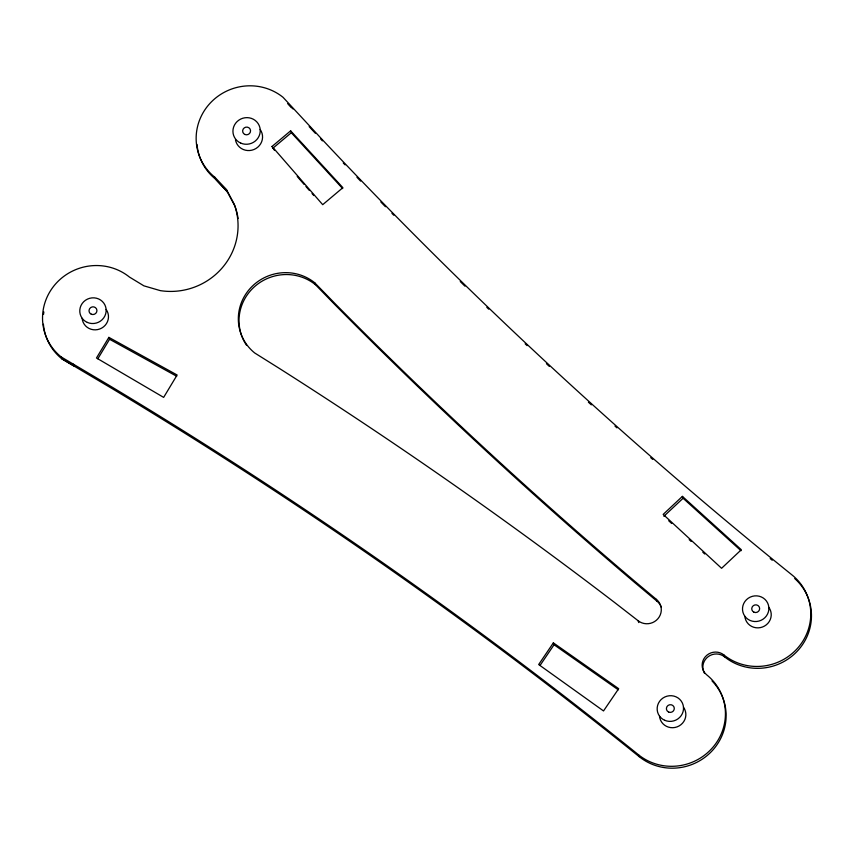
<?xml version="1.0" encoding="UTF-8"?>
<svg xmlns="http://www.w3.org/2000/svg" width="854" height="854" viewBox="0 0 854 854"><rect width="100%" height="100%" fill="white"/><g stroke="black" fill="none" stroke-linecap="round" stroke-linejoin="round"><path stroke-width="1.28" d="M108.874 337.373L96.481 357.986L163.648 397.388L177.13 375.002L108.874 337.373L109.568 339.262L176.671 376.251M97.826 358.787L109.568 339.262M553.36 642.87L538.671 664.54L603.522 710.944L618.68 688.687L553.36 642.87L554.054 644.77L618.285 689.818M540.102 665.351L554.054 644.77M682.399 496.377L663.174 514.396L721.587 568.294L741.315 549.73L682.399 496.377L683.093 498.266L741.026 550.734M663.868 516.286L683.093 498.266M272.042 146.461L290.627 130.833L342.881 187.677L322.705 204.682L272.042 146.461L274.486 150.357M272.736 148.35L291.321 132.722L290.627 130.833M638.525 754.797A52.969 51.24 -20.2 0 0 712.909 747.282A52.969 51.24 -20.2 0 0 706.802 674.916A13.248 12.81 -20.2 0 1 705.276 656.822A13.248 12.81 -20.2 0 1 723.872 654.943A52.969 51.24 -20.2 0 0 798.255 647.428A52.969 51.24 -20.2 0 0 792.149 575.062A4853.677 4694.812 -20.2 0 1 322.588 139.928L283.048 97.313A52.969 51.24 -20.2 0 0 208.675 104.828A52.969 51.24 -20.2 0 0 214.77 177.194L226.342 189.385L234.209 204.159A66.217 64.05 -20.2 0 1 160.296 290.627L143.899 285.844L129.434 277.048A52.969 51.24 -20.2 0 0 55.051 284.563A52.969 51.24 -20.2 0 0 61.157 356.929L111.575 386.809A4853.677 4694.812 -20.2 0 1 638.525 754.797L639.23 756.687A52.969 51.24 -20.2 0 0 711.499 751.488A52.969 51.24 -20.2 0 0 712.033 680.937M638.76 622.577L638.066 620.687L614.997 602.796A4853.677 4694.812 -20.2 0 0 279.504 368.522L254.695 352.969A46.554 45.038 -20.2 0 1 249.336 289.367A46.554 45.038 -20.2 0 1 314.699 282.759L335.014 303.576A4853.677 4694.812 -20.2 0 0 633.967 580.603L656.32 599.327L657.014 601.216A14.166 13.696 -20.2 0 1 661.177 606.981M657.014 601.216L634.661 582.492A4853.677 4694.812 -20.2 0 1 335.707 305.476L315.404 284.66L314.699 282.759M668.735 520.78L671.65 523.47M689.178 539.643L691.121 541.436M702.81 552.218L704.753 554.011M287.958 103.644L292.997 108.96M288.076 103.878L291.545 107.604M309.159 126.605L315.339 133.267M320.634 138.967L322.396 140.878M291.321 132.722L342.678 188.595M297.203 176.458L304.184 184.485M305.935 186.492L309.426 190.506M312.052 193.527L313.792 195.534M723.872 654.943L724.566 656.833A13.248 12.81 -20.2 0 0 704.571 673.432M226.684 190.036L227.377 191.926L215.475 179.084A52.969 51.24 -20.2 0 1 197.018 144.454M214.77 177.194L215.475 179.084L227.036 191.285L234.903 206.049A66.217 64.05 -20.2 0 1 238.095 218.549M73.305 364.135L73.999 366.024L61.851 358.829A52.969 51.24 -20.2 0 1 43.394 324.2M61.157 356.929L61.851 358.829L112.28 388.709A4853.677 4694.812 -20.2 0 1 639.23 756.687M794.711 578.532A52.969 51.24 -20.2 0 1 798.127 650.257A52.969 51.24 -20.2 0 1 724.566 656.833M772.24 560.245A4853.677 4694.812 -20.2 0 1 770.191 558.569M652.712 459.399A4853.677 4694.812 -20.2 0 1 650.716 457.659M616.951 427.854A4853.677 4694.812 -20.2 0 1 614.976 426.093M591.331 404.86A4853.677 4694.812 -20.2 0 1 588.395 402.191M549.357 366.409A4853.677 4694.812 -20.2 0 1 546.443 363.708M527.099 345.635A4853.677 4694.812 -20.2 0 1 525.167 343.82M488.734 309.18A4853.677 4694.812 -20.2 0 1 486.823 307.344M464.971 286.175A4853.677 4694.812 -20.2 0 1 460.242 281.553M393.779 215.229A4853.677 4694.812 -20.2 0 1 391.933 213.34M385.453 206.721A4853.677 4694.812 -20.2 0 1 380.841 201.992M360.612 181.101A4853.677 4694.812 -20.2 0 1 356.951 177.29M345.08 164.865A4853.677 4694.812 -20.2 0 1 343.255 162.954M246.518 345.219A46.554 45.038 -20.2 0 1 242.194 337.116M241.725 335.91A46.554 45.038 -20.2 0 1 258.997 283.144A46.554 45.038 -20.2 0 1 315.404 284.66M43.533 314.4A52.969 51.24 -20.2 0 1 43.864 311.966M656.32 599.327A14.166 13.696 -20.2 0 1 657.954 618.68A14.166 13.696 -20.2 0 1 638.066 620.687M768.835 607.365A13.248 12.81 -20.2 0 1 750.047 620.431A13.248 12.81 -20.2 0 1 748.179 598.28A13.248 12.81 -20.2 0 1 768.835 607.365A13.248 12.81 -20.2 0 1 762.451 627.017A13.248 12.81 -20.2 0 1 744.859 616.332M683.51 707.304A13.248 12.81 -20.2 0 1 677.115 726.871A13.248 12.81 -20.2 0 1 659.523 716.186M260.139 129.445A13.707 13.258 -20.2 0 1 254.065 149.471A13.707 13.258 -20.2 0 1 235.448 139.778M106.142 309.447A13.248 12.81 -20.2 0 1 99.737 329.003A13.248 12.81 -20.2 0 1 82.144 318.318M240.753 143.109A13.707 13.258 -20.2 0 0 260.203 129.573A13.707 13.258 -20.2 0 0 238.821 120.168A13.707 13.258 -20.2 0 0 240.753 143.109M244.906 134.473A3.971 3.843 -20.2 0 0 250.542 130.545A3.971 3.843 -20.2 0 0 244.34 127.822A3.971 3.843 -20.2 0 0 244.906 134.473M87.332 322.428A13.248 12.81 -20.2 0 0 106.12 309.361A13.248 12.81 -20.2 0 0 85.464 300.266A13.248 12.81 -20.2 0 0 87.332 322.428M91.282 314.208A3.971 3.843 -20.2 0 0 96.918 310.29A3.971 3.843 -20.2 0 0 90.716 307.557A3.971 3.843 -20.2 0 0 91.282 314.208M664.7 720.285A13.248 12.81 -20.2 0 0 683.488 707.219A13.248 12.81 -20.2 0 0 662.832 698.134A13.248 12.81 -20.2 0 0 664.7 720.285M668.65 712.065A3.971 3.843 -20.2 0 0 674.286 708.147A3.971 3.843 -20.2 0 0 668.095 705.425A3.971 3.843 -20.2 0 0 668.65 712.065M753.997 612.211A3.971 3.843 -20.2 0 0 759.633 608.294A3.971 3.843 -20.2 0 0 753.441 605.571A3.971 3.843 -20.2 0 0 753.997 612.211"/></g></svg>
